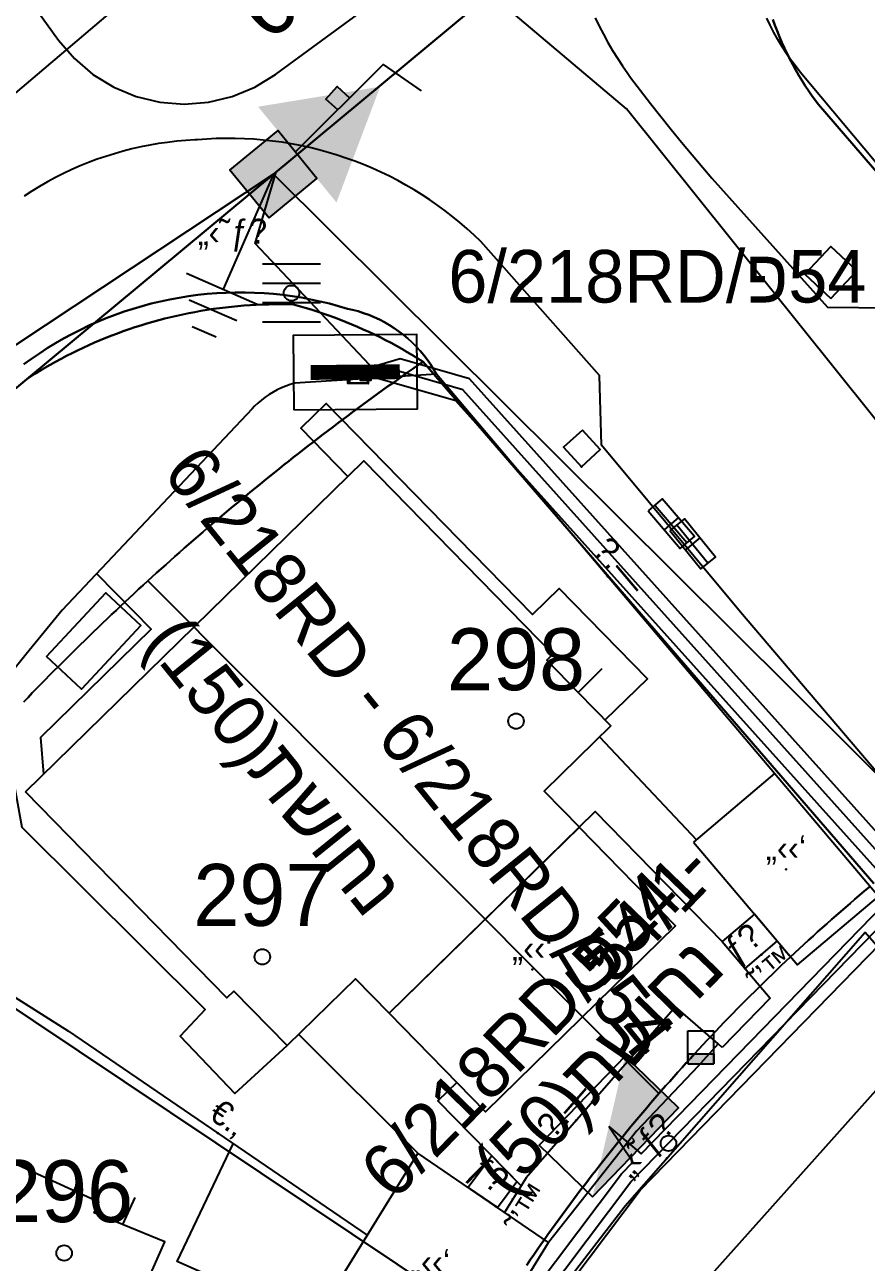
# Model space of a CAD drawing. Header units: metres. Extents: x 218299 to 220222, y 572714 to 574340.
# Drawn here: x 218805.75 to 218832.95, y 573225.23 to 573265.22 of the extents above; entities that cross this region are included whole.
import ezdxf
from ezdxf.enums import TextEntityAlignment as Align

# ---------------------------------------------------------------- set-up
doc = ezdxf.new("R2010")
doc.units = ezdxf.units.M
doc.header["$MEASUREMENT"] = 0
for name, color, linetype in [('1601', 44, 'LANDBORDER'), ('1602', 44, 'Continuous'), ('1603', 44, 'Continuous'), ('6011', 10, 'Continuous'), ('6091', 102, 'CABLEUNDEXIST03'), ('6151', 102, 'CABLEUNDEXIST03'), ('6201', 7, 'Continuous'), ('6241', 7, 'Continuous'), ('6261', 7, 'Continuous'), ('6370', 7, 'Continuous'), ('6522', 1, 'Continuous'), ('6561', 7, 'Continuous'), ('68154', 7, 'Continuous'), ('6910', 102, 'Continuous'), ('6911', 3, 'Continuous'), ('A_POINTS', 2, 'Continuous'), ('M2200', 253, 'Continuous'), ('M2207', 253, 'Continuous'), ('M2401', 7, 'Continuous'), ('M2404', 7, 'Continuous'), ('M2407', 253, 'Continuous'), ('M2408', 253, 'Continuous'), ('M2412', 253, 'Continuous'), ('M2420', 253, 'Continuous'), ('M2602', 253, 'Continuous'), ('M2605', 253, 'Continuous'), ('M2612', 253, 'Continuous'), ('M2802', 253, 'Continuous'), ('M4903', 253, 'Continuous'), ('M5235', 253, 'Continuous'), ('M5250', 253, 'Continuous')]:
    doc.layers.add(name, color=color, linetype=linetype)
doc.styles.add('HEBTXT', font='HEBTXT')
doc.styles.add('MAVAT_HEBTXT', font='HEBTXT')
doc.linetypes.add('CABLEUNDEXIST03', pattern='A,3.5,[222,elecad.shx,S=0.01,R=0,X=0,Y=0],1.5', length=5)
doc.linetypes.add('LANDBORDER', pattern='A,6.25,[208,elecad.shx,S=0.02,R=0,X=-0.6,Y=0],12.5,[208,elecad.shx,S=0.02,R=180,X=0.6,Y=0],6.25', length=25)

# ---------------------------------------------------------------- blocks, each defined once
blk = doc.blocks.new('6261')
blk.add_lwpolyline([(-2, -1.2), (2, -1.2), (2, 1.2), (-2, 1.2)], close=True)
at = {"color": 0}
blk.add_solid([(2, 1.2), (-2, -1.2), (2, -1.2)], dxfattribs=at)
at = {"color": 0, "style": 'HEBTXT'}
blk.add_attdef('PIL_NAME', (2.689, 2.418), '', height=1.7, dxfattribs=at)
at = {"style": 'HEBTXT'}
blk.add_attdef('CAMUT_MONIM', (2.489, 0.218), '', height=1.7, dxfattribs=at)
at = {"color": 0, "style": 'HEBTXT', "flags": 1}
for tag, p in [('TYPE', (2.585, -1.773)), ('MAP_TYPE', (2.689, -3.782))]:
    blk.add_attdef(tag, p, '', height=1.7, dxfattribs=at)
blk = doc.blocks.new('6910')
at = {"layer": 'A_POINTS'}
blk.add_circle((0, 0), 0.25, dxfattribs=at)
at = {"color": 0, "style": 'HEBTXT', "flags": 1}
blk.add_attdef('CODE', (-2.918, 6.399), '', height=1.7, dxfattribs=at)
at = {"color": 0, "style": 'HEBTXT'}
for tag, p in [('PATH', (0.169, 4.708)), ('HTCH', (0.169, 2.708))]:
    blk.add_attdef(tag, text='', height=1.7, dxfattribs=at).set_placement(p, align=Align.MIDDLE_CENTER)
blk = doc.blocks.new('6911')
at = {"layer": 'A_POINTS'}
blk.add_circle((0, 0), 0.25, dxfattribs=at)
at = {"color": 0, "style": 'HEBTXT', "flags": 1}
blk.add_attdef('CODE', (-2.918, 6.399), '', height=1.7, dxfattribs=at)
at = {"color": 0, "style": 'HEBTXT'}
for tag, p in [('PATH', (0.169, 4.708)), ('HTCH', (0.169, 2.708))]:
    blk.add_attdef(tag, text='', height=1.7, dxfattribs=at).set_placement(p, align=Align.MIDDLE_CENTER)
blk = doc.blocks.new('68154')
at = {"color": 0}
for p, q in [((0.9375, 0.9375), (-0.9375, 0.9375)), ((0.9375, 0.3125), (-0.9375, 0.3125)), ((0.9375, -0.3125), (-0.9375, -0.3125)), ((0.9375, -0.9375), (-0.9375, -0.9375))]:
    blk.add_line(p, q, dxfattribs=at)
at = {"layer": 'A_POINTS'}
blk.add_circle((0, 0), 0.25, dxfattribs=at)
blk = doc.blocks.new('6522')
at = {"color": 0}
for points in [[(0.707, 0.707), (3.55, 3.55), (4.778, 2.689)], [(2.084, 2.082), (1.693, 2.422), (2.067, 2.83), (2.465, 2.465)]]:
    blk.add_lwpolyline(points, dxfattribs=at)
blk.add_solid([(2.083, 2.083), (1.693, 2.422), (2.465, 2.465), (2.067, 2.83)], dxfattribs=at)
at = {"color": 0, "style": 'HEBTXT'}
blk.add_attdef('PLACE', (4.757, 3.899), '', height=1.7, dxfattribs=at)
blk = doc.blocks.new('6201')
at = {"color": 0}
blk.add_solid([(-2, 1), (2, 1), (0, 4.464)], dxfattribs=at)
at = {"color": 0, "style": 'HEBTXT'}
for tag, p, height in [('TRN_NAME', (2.777, 4.893), 3), ('POWER', (2.777, 1.493), 2)]:
    blk.add_attdef(tag, p, '', height=height, dxfattribs=at)
blk = doc.blocks.new('6370')
at = {"color": 0}
blk.add_lwpolyline([(-1, -1), (1, -1), (1, 1), (-1, 1)], close=True, dxfattribs=at)
for points in [[(-0.991, 1.013), (1.003, 1.013), (-0.991, -1.013)], [(-0.991, -1.013), (1.003, -1.013), (1.003, 1.013)]]:
    blk.add_solid(points, dxfattribs=at)
at = {"color": 0, "style": 'HEBTXT'}
blk.add_attdef('POLE_NUM', (2.033, 2.706), '', height=2, dxfattribs=at)
at = {"color": 0, "style": 'HEBTXT', "flags": 1}
blk.add_attdef('MAP_TYPE', (2.063, -0.224), '', height=2, dxfattribs=at)
blk = doc.blocks.new('6561')
at = {"color": 0}
blk.add_line((0, 0), (-1.62, -3.72), dxfattribs=at)
at = {"color": 0, "flags": 128}
for points in [[(-2.812, -3.202), (-0.519, -4.199)], [(-2.718, -4.061), (-1.185, -4.727)], [(-2.624, -4.919), (-1.851, -5.255)]]:
    blk.add_lwpolyline(points, dxfattribs=at)
at = {"color": 0, "style": 'HEBTXT'}
for tag, p in [('TYPE', (1.691, -1.644)), ('DESC', (1.691, -4.209))]:
    blk.add_attdef(tag, p, '', height=1.5, dxfattribs=at)
blk = doc.blocks.new('6241')
at = {"color": 0}
blk.add_lwpolyline([(-2, -1.2), (2, -1.2), (2, 1.2), (-2, 1.2)], close=True, dxfattribs=at)
blk.add_lwpolyline([(-2, -1.2), (2, -1.2), (2, 1.2), (-2, 1.2)], close=True, dxfattribs=at)
at = {"color": 0, "const_width": 0.48}
blk.add_lwpolyline([(-1.44, 0), (1.44, 0)], dxfattribs=at)
blk.add_lwpolyline([(-1.44, 0), (1.44, 0)], dxfattribs=at)
at = {"color": 0, "style": 'HEBTXT'}
blk.add_attdef('PIL_NAME', (2.42, 1.776), '', height=1.7, dxfattribs=at)
at = {"color": 0, "style": 'HEBTXT', "flags": 1}
for tag, p in [('TYPE', (2.43, -0.61)), ('MAP_TYPE', (2.423, -2.677))]:
    blk.add_attdef(tag, p, '', height=1.7, dxfattribs=at)
blk = doc.blocks.new('1603')
at = {"layer": 'A_POINTS'}
blk.add_circle((0, 0), 0.25, dxfattribs=at)
at = {"color": 0, "style": 'HEBTXT'}
blk.add_attdef('PARCEL_NUM', text='', height=2, dxfattribs=at).set_placement((0, 1), align=Align.CENTER)
at = {"color": 0, "style": 'HEBTXT', "flags": 1}
blk.add_attdef('LOT_NUM', text='', height=2, dxfattribs=at).set_placement((0, -2.5), align=Align.CENTER)
blk = doc.blocks.new('M2408')
blk.add_circle((0, 0), 0.025)
at = {"style": 'MAVAT_HEBTXT'}
blk.add_attdef('NAME', text='', height=0.8, dxfattribs=at).set_placement((0, 1.592), align=Align.MIDDLE)
blk = doc.blocks.new('M2602')
blk.add_circle((0, 0), 0.025)
at = {"style": 'MAVAT_HEBTXT'}
blk.add_attdef('NAME', text='', height=0.8, dxfattribs=at).set_placement((0, 1.592), align=Align.MIDDLE)
blk = doc.blocks.new('M2605')
blk.add_circle((0, 0), 0.025)
at = {"style": 'MAVAT_HEBTXT'}
blk.add_attdef('NAME', text='', height=0.8, dxfattribs=at).set_placement((0, 1.592), align=Align.MIDDLE)
blk = doc.blocks.new('M2612')
blk.add_circle((0, 0), 0.025)
at = {"style": 'MAVAT_HEBTXT'}
blk.add_attdef('NAME', text='', height=0.8, dxfattribs=at).set_placement((0, 1.592), align=Align.MIDDLE)
blk = doc.blocks.new('M2207')
blk.add_circle((0, 0), 0.025)
at = {"style": 'MAVAT_HEBTXT'}
blk.add_attdef('NAME', text='', height=0.8, dxfattribs=at).set_placement((0, 1.592), align=Align.MIDDLE)
blk = doc.blocks.new('M2412')
blk.add_circle((0, 0), 0.025)
at = {"style": 'MAVAT_HEBTXT'}
blk.add_attdef('NAME', text='', height=0.8, dxfattribs=at).set_placement((0, 1.592), align=Align.MIDDLE)
blk = doc.blocks.new('M5250')
blk.add_circle((0, 0), 0.025)
at = {"style": 'MAVAT_HEBTXT'}
blk.add_attdef('NAME', text='', height=0.8, dxfattribs=at).set_placement((0, 1.25), align=Align.MIDDLE)
blk = doc.blocks.new('M4903')
blk.add_lwpolyline([(-1.602, -0.586), (1.602, -0.586), (1.602, 0.625), (-1.602, 0.625)], close=True)
for points in [[(-1.57, 0), (1.57, 0)], [(0, 0.625), (0, -0.586)]]:
    blk.add_lwpolyline(points)
at = {"style": 'MAVAT_HEBTXT', "flags": 1}
for tag, p in [('MARK', (0, 1.875)), ('IL', (0, -6.973))]:
    blk.add_attdef(tag, text='', height=0.8, dxfattribs=at).set_placement(p, align=Align.MIDDLE)
at = {"style": 'MAVAT_HEBTXT'}
for tag, p in [('HEIGHT', (0, -1.837)), ('NAME', (0, -4.405))]:
    blk.add_attdef(tag, text='', height=0.8, dxfattribs=at).set_placement(p, align=Align.MIDDLE)
blk = doc.blocks.new('*U89')
at = {"linetype": 'Continuous'}
for p, q in [((-0.845, 0), (-0.845, -0.663)), ((0.845, 0), (0.845, -0.663))]:
    blk.add_line(p, q, dxfattribs=at)
blk.add_solid([(-0.845, 0), (-0.845, -0.663), (0.845, -0.663)], dxfattribs=at)
at = {"linetype": 'Continuous', "extrusion": (0, 0, -1)}
blk.add_solid([(0.845, 0), (-0.845, 0), (-0.845, -0.663)], dxfattribs=at)
blk = doc.blocks.new('M5235')
for points in [[(-0.845, 1.471), (0.845, 1.471)], [(-0.845, -0.663), (-0.845, 1.471)], [(0.845, -0.663), (0.845, 1.471)], [(-0.845, 0), (0.845, 0)], [(-0.845, -0.663), (0.845, -0.663)]]:
    blk.add_lwpolyline(points)
at = {"linetype": 'Continuous'}
blk.add_blockref('*U89', (0, 0), dxfattribs=at)
at = {"style": 'MAVAT_HEBTXT', "flags": 1}
for tag, p in [('MARK', (0, 2.721)), ('HEIGHT', (0, -1.915)), ('NAME', (0, -4.483))]:
    blk.add_attdef(tag, text='', height=0.8, dxfattribs=at).set_placement(p, align=Align.MIDDLE)
blk = doc.blocks.new('111')
at = {"layer": 'M2200'}
for points in [[(218805.777, 573240.427, 568.483), (218816.708, 573251.124, 568.633), (218822.822, 573244.877, 568.633), (218822.625, 573244.684, 565.108), (218823.644, 573243.643, 565.108), (218824.697, 573242.567, 565.108), (218822.539, 573240.455, 567.208), (218823.679, 573239.291, 567.058), (218817.527, 573233.271, 566.983), (218817.527, 573233.271, 566.983), (218816.44, 573234.382, 566.908), (218814.236, 573232.226, 565.183), (218812.51, 573233.99, 568.483), (218812.288, 573233.773, 568.483)], [(218799.668, 573231.032, 568.183), (218795.815, 573222.475, 568.183), (218793.374, 573217.053, 568.183), (218801.851, 573213.237, 568.108), (218801.923, 573213.399, 568.108), (218804.331, 573212.315, 564.808), (218805.574, 573215.075, 566.608), (218809.992, 573213.086, 564.958), (218811.781, 573217.058, 564.958), (218808.679, 573218.455, 566.758), (218810.482, 573222.46, 566.833), (218809.055, 573223.102, 566.833), (218810.276, 573225.889, 565.033), (218808.91, 573226.446, 566.919), (218807.994, 573226.819, 568.183), (218808.141, 573227.166, 568.183)]]:
    blk.add_polyline3d(points, close=True, dxfattribs=at)
at = {"layer": 'M2207'}
for points in [[(218806.454, 573244.8, 564.506), (218808.377, 573246.861, 564.506), (218809.505, 573245.81, 564.506), (218807.581, 573243.748, 564.506), (218806.454, 573244.8, 564.506)], [(218827.373, 573238.803, 564.883), (218830.731, 573234.833, 564.808), (218833.348, 573237.047, 564.358), (218829.989, 573241.017, 564.358)], [(218817.527, 573233.271, 565.933), (218823.671, 573239.284, 565.858), (218826.788, 573236.099, 565.108), (218820.645, 573230.086, 565.108)], [(218818.459, 573228.755, 564.808), (218814.987, 573223.126, 564.508), (218819.339, 573220.441, 564.358), (218822.684, 573225.862, 564.358), (218822.684, 573225.862, 564.358)]]:
    blk.add_polyline3d(points, close=True, dxfattribs=at)
at = {"layer": 'M2401'}
for points in [[(218833.572, 573240.736, 561.844), (218828.884, 573246.233, 561.619), (218824.394, 573251.634, 561.544), (218824.335, 573253.886, 561.544), (218820.494, 573258.211, 561.394), (218820.275, 573258.422, 561.376), (218820.05, 573258.627, 561.359), (218819.82, 573258.826, 561.343), (218819.585, 573259.018, 561.326), (218819.345, 573259.205, 561.311), (218819.099, 573259.385, 561.296), (218818.85, 573259.559, 561.281), (218818.595, 573259.726, 561.267), (218818.337, 573259.886, 561.253), (218818.074, 573260.04, 561.24), (218817.807, 573260.186, 561.227), (218817.537, 573260.326, 561.215), (218817.263, 573260.458, 561.203), (218816.985, 573260.584, 561.192), (218816.705, 573260.701, 561.182), (218816.421, 573260.812, 561.172), (218816.134, 573260.915, 561.162), (218815.845, 573261.01, 561.153), (218815.554, 573261.098, 561.145), (218815.26, 573261.179, 561.138), (218814.964, 573261.251, 561.13), (218814.667, 573261.316, 561.124), (218814.368, 573261.373, 561.118), (218814.067, 573261.422, 561.113), (218813.765, 573261.463, 561.108), (218813.463, 573261.496, 561.104), (218813.159, 573261.522, 561.101), (218812.855, 573261.539, 561.098), (218812.551, 573261.548, 561.096), (218812.246, 573261.55, 561.094), (218811.941, 573261.543, 561.093), (218811.637, 573261.529, 561.093), (218811.333, 573261.506, 561.094), (218811.247, 573261.499, 561.094), (218810.954, 573261.481, 561.075), (218810.662, 573261.455, 561.057), (218810.37, 573261.421, 561.041), (218810.08, 573261.38, 561.025), (218809.79, 573261.33, 561.01), (218809.502, 573261.273, 560.996), (218809.216, 573261.208, 560.984), (218808.931, 573261.135, 560.972), (218808.648, 573261.055, 560.962), (218808.368, 573260.967, 560.953), (218808.09, 573260.872, 560.944), (218807.815, 573260.769, 560.937), (218807.542, 573260.658, 560.931), (218807.273, 573260.541, 560.926), (218807.007, 573260.416, 560.922), (218806.744, 573260.284, 560.919), (218806.485, 573260.145, 560.918), (218806.23, 573259.999, 560.917), (218805.979, 573259.846, 560.917), (218805.732, 573259.686, 560.919)], [(218824.193, 573265.446, 561.432), (218824.322, 573265.177, 561.439), (218824.458, 573264.912, 561.447), (218824.601, 573264.65, 561.454), (218824.751, 573264.392, 561.461), (218824.907, 573264.138, 561.468), (218825.071, 573263.889, 561.474), (218825.241, 573263.644, 561.481), (218825.329, 573263.522, 561.484), (218825.654, 573263.097, 561.47), (218825.981, 573262.675, 561.463), (218826.312, 573262.256, 561.463), (218826.646, 573261.839, 561.47), (218826.984, 573261.425, 561.483), (218827.324, 573261.014, 561.503), (218827.667, 573260.606, 561.53), (218827.961, 573260.262, 561.559), (218831.703, 573256.098, 561.709), (218833.718, 573256.073, 561.709), (218839.167, 573249.719, 562.009), (218843.238, 573244.942, 562.084), (218846.664, 573240.966, 562.309), (218850.06, 573236.859, 562.309)]]:
    blk.add_polyline3d(points, dxfattribs=at)
at = {"layer": 'M2404'}
for points in [[(218833.572, 573240.736, 561.844), (218828.884, 573246.233, 561.619), (218824.394, 573251.634, 561.544), (218824.335, 573253.886, 561.544), (218820.494, 573258.211, 561.394), (218820.275, 573258.422, 561.376), (218820.05, 573258.627, 561.359), (218819.82, 573258.826, 561.343), (218819.585, 573259.018, 561.326), (218819.345, 573259.205, 561.311), (218819.099, 573259.385, 561.296), (218818.85, 573259.559, 561.281), (218818.595, 573259.726, 561.267), (218818.337, 573259.886, 561.253), (218818.074, 573260.04, 561.24), (218817.807, 573260.186, 561.227), (218817.537, 573260.326, 561.215), (218817.263, 573260.458, 561.203), (218816.985, 573260.584, 561.192), (218816.705, 573260.701, 561.182), (218816.421, 573260.812, 561.172), (218816.134, 573260.915, 561.162), (218815.845, 573261.01, 561.153), (218815.554, 573261.098, 561.145), (218815.26, 573261.179, 561.138), (218814.964, 573261.251, 561.13), (218814.667, 573261.316, 561.124), (218814.368, 573261.373, 561.118), (218814.067, 573261.422, 561.113), (218813.765, 573261.463, 561.108), (218813.463, 573261.496, 561.104), (218813.159, 573261.522, 561.101), (218812.855, 573261.539, 561.098), (218812.551, 573261.548, 561.096), (218812.246, 573261.55, 561.094), (218811.941, 573261.543, 561.093), (218811.637, 573261.529, 561.093), (218811.333, 573261.506, 561.094), (218811.247, 573261.499, 561.094), (218810.954, 573261.481, 561.075), (218810.662, 573261.455, 561.057), (218810.37, 573261.421, 561.041), (218810.08, 573261.38, 561.025), (218809.79, 573261.33, 561.01), (218809.502, 573261.273, 560.996), (218809.216, 573261.208, 560.984), (218808.931, 573261.135, 560.972), (218808.648, 573261.055, 560.962), (218808.368, 573260.967, 560.953), (218808.09, 573260.872, 560.944), (218807.815, 573260.769, 560.937), (218807.542, 573260.658, 560.931), (218807.273, 573260.541, 560.926), (218807.007, 573260.416, 560.922), (218806.744, 573260.284, 560.919), (218806.485, 573260.145, 560.918), (218806.23, 573259.999, 560.917), (218805.979, 573259.846, 560.917), (218805.732, 573259.686, 560.919)], [(218824.193, 573265.446, 561.432), (218824.322, 573265.177, 561.439), (218824.458, 573264.912, 561.447), (218824.601, 573264.65, 561.454), (218824.751, 573264.392, 561.461), (218824.907, 573264.138, 561.468), (218825.071, 573263.889, 561.474), (218825.241, 573263.644, 561.481), (218825.329, 573263.522, 561.484), (218825.654, 573263.097, 561.47), (218825.981, 573262.675, 561.463), (218826.312, 573262.256, 561.463), (218826.646, 573261.839, 561.47), (218826.984, 573261.425, 561.483), (218827.324, 573261.014, 561.503), (218827.667, 573260.606, 561.53), (218827.961, 573260.262, 561.559), (218831.703, 573256.098, 561.709), (218833.718, 573256.073, 561.709), (218839.167, 573249.719, 562.009), (218843.238, 573244.942, 562.084), (218846.664, 573240.966, 562.309), (218850.06, 573236.859, 562.309)]]:
    blk.add_polyline3d(points, dxfattribs=at)
at = {"layer": 'M2407'}
for points in [[(218824.516, 573242.752, 562.721), (218825.878, 573244.085, 562.721), (218823.024, 573247.001, 562.721), (218822.169, 573246.163, 562.721), (218815.492, 573252.985, 562.421), (218814.671, 573252.181, 562.421), (218816.195, 573250.623, 562.421)], [(218808.078, 573247.479, 562.665), (218809.835, 573245.684, 562.665), (218806.256, 573242.182, 562.665), (218806.36, 573240.998, 562.665)], [(218804.846, 573243.695, 562.665), (218805.657, 573239.287, 562.665), (218811.584, 573233.389, 562.815), (218810.77, 573232.537, 562.965), (218812.546, 573230.674, 562.965), (218814.236, 573232.226, 562.965)], [(218823.671, 573239.284, 562.796), (218824.19, 573239.791, 562.796), (218828.295, 573235.597, 562.74)], [(218814.608, 573232.589, 562.965), (218818.459, 573228.755, 562.665)], [(218819.715, 573231.035, 562.815), (218819.109, 573230.441, 562.815), (218821.795, 573227.697, 562.735)], [(218815.085, 573223.285, 562.665), (218810.681, 573225.248, 562.665), (218812.492, 573229.057, 562.665)]]:
    blk.add_polyline3d(points, dxfattribs=at)
at = {"layer": 'M2408'}
for points in [[(218819.063, 573253.933, 561.33), (218818.969, 573254.093, 561.33), (218818.869, 573254.248, 561.33), (218818.762, 573254.4, 561.33), (218818.649, 573254.546, 561.33), (218818.529, 573254.687, 561.33), (218818.404, 573254.823, 561.33), (218818.272, 573254.954, 561.33), (218818.136, 573255.078, 561.33), (218817.993, 573255.197, 561.33), (218817.846, 573255.309, 561.33), (218817.695, 573255.415, 561.33), (218817.538, 573255.514, 561.33), (218817.378, 573255.607, 561.33), (218817.214, 573255.692, 561.33), (218817.046, 573255.77, 561.33), (218816.875, 573255.841, 561.33), (218816.701, 573255.905, 561.33), (218816.525, 573255.961, 561.33), (218816.346, 573256.009, 561.33), (218816.188, 573256.045, 561.33), (218815.894, 573256.131, 561.319), (218815.598, 573256.21, 561.308), (218815.301, 573256.282, 561.296), (218815.002, 573256.345, 561.286), (218814.701, 573256.401, 561.275), (218814.398, 573256.448, 561.264), (218814.095, 573256.488, 561.254), (218813.791, 573256.52, 561.243), (218813.485, 573256.544, 561.233), (218813.18, 573256.56, 561.223), (218812.874, 573256.568, 561.213), (218812.568, 573256.568, 561.203), (218812.262, 573256.56, 561.194), (218811.956, 573256.544, 561.185), (218811.651, 573256.52, 561.176), (218811.347, 573256.488, 561.167), (218811.043, 573256.448, 561.158), (218810.741, 573256.4, 561.15), (218810.44, 573256.344, 561.141), (218810.141, 573256.281, 561.133), (218809.843, 573256.209, 561.126), (218809.547, 573256.13, 561.118), (218809.254, 573256.043, 561.111), (218808.962, 573255.949, 561.104), (218808.674, 573255.847, 561.097), (218808.388, 573255.737, 561.091), (218808.105, 573255.62, 561.084), (218807.825, 573255.496, 561.078), (218807.549, 573255.364, 561.073), (218807.276, 573255.226, 561.067), (218807.007, 573255.08, 561.062), (218806.742, 573254.927, 561.057), (218806.48, 573254.767, 561.053), (218806.223, 573254.601, 561.048), (218805.971, 573254.428, 561.044), (218805.723, 573254.248, 561.041)], [(218837.469, 573230.664, 562.152), (218832.915, 573235.878, 562.152), (218825.155, 573227.042, 562.002), (218822.662, 573223.8, 561.852), (218820.932, 573221.045, 561.852), (218817.367, 573214.751, 561.702)], [(218827.516, 573231.568, 562.106), (218828.161, 573232.283, 562.218)], [(218825.523, 573229.464, 561.881), (218822.684, 573225.862, 561.731)]]:
    blk.add_polyline3d(points, dxfattribs=at)
at = {"layer": 'M2412'}
for points in [[(218829.338, 573236.48, 562.74), (218828.295, 573235.597, 562.74), (218829.035, 573234.722, 562.215), (218830.078, 573235.605, 562.215), (218829.338, 573236.48, 562.74)], [(218820.848, 573228.664, 562.763), (218820.086, 573227.641, 562.689), (218821.033, 573226.992, 561.639), (218821.661, 573227.834, 561.639)]]:
    blk.add_polyline3d(points, close=True, dxfattribs=at)
at = {"layer": 'M2420', "linetype": 'Continuous', "lineweight": -3}
for points in [[(218679.274, 573214.735), (218689.213, 573213.503), (218692.3, 573213.12), (218704.41, 573211.88), (218719.8, 573213.69), (218732.91, 573217.81), (218756.8, 573227), (218788.2, 573248.38), (218815, 573271.12)], [(218842.218, 573241.285), (218825.2, 573262.5), (218815, 573271.12)], [(218912.09, 573155.38), (218895.8, 573144), (218875.8, 573139.62), (218856.59, 573138.38), (218842.41, 573143.88), (218833, 573150.19), (218822.59, 573162.88), (218819.5, 573169.38), (218815, 573178.81), (218814.5, 573193.81), (218817.8, 573205.38), (218819.5, 573209.81), (218823.8, 573220.19), (218836.7, 573234.62), (218842.218, 573241.285)]]:
    blk.add_lwpolyline(points, dxfattribs=at)
at = {"layer": 'M2602'}
for points in [[(218824.404, 573244.4, 565.106), (218823.644, 573243.643, 565.106)], [(218824.332, 573242.21, 563.34), (218827.463, 573238.88, 563.34)], [(218807.161, 573232.694, 564.165), (218816.823, 573226.103, 564.165)], [(218827.516, 573231.568, 562.931), (218827.516, 573231.568, 562.931), (218825.523, 573229.464, 562.931), (218825.523, 573229.464, 562.931)], [(218809.308, 573227.322, 564.731), (218808.91, 573226.446, 564.806)]]:
    blk.add_polyline3d(points, dxfattribs=at)
at = {"layer": 'M2605'}
for points in [[(218835.991, 573257.512, 562.652), (218830.819, 573263.688, 562.502), (218830.661, 573263.891, 562.499), (218830.509, 573264.099, 562.496), (218830.363, 573264.312, 562.493), (218830.225, 573264.529, 562.49), (218830.093, 573264.75, 562.488), (218829.968, 573264.975, 562.487), (218829.85, 573265.204, 562.485), (218829.739, 573265.437, 562.484)], [(218829.989, 573241.017, 562.665), (218819.063, 573253.933, 562.665), (218814.482, 573253.638, 562.665), (218814.336, 573253.595, 562.665), (218814.193, 573253.545, 562.665), (218814.052, 573253.487, 562.665), (218813.915, 573253.422, 562.665), (218813.782, 573253.35, 562.665), (218813.652, 573253.271, 562.665), (218813.527, 573253.185, 562.665), (218813.407, 573253.093, 562.665), (218813.291, 573252.994, 562.665), (218813.181, 573252.89, 562.665), (218813.103, 573252.809, 562.665), (218806.962, 573246.296, 562.665), (218806.376, 573245.592, 562.665), (218805.795, 573244.883, 562.665), (218805.221, 573244.169, 562.665)], [(218800.095, 573237.164, 562.665), (218807.161, 573232.694, 562.965)], [(218829.338, 573236.48, 562.74), (218828.295, 573235.597, 562.74), (218829.846, 573233.763, 562.74), (218828.297, 573232.165, 562.74)], [(218828.297, 573232.165, 562.74), (218828.161, 573232.283, 562.74), (218826.787, 573233.484, 562.74), (218821.959, 573227.959, 562.74), (218821.795, 573227.697, 562.735)]]:
    blk.add_polyline3d(points, dxfattribs=at)
at = {"layer": 'M2612'}
for points in [[(218829.035, 573234.722, 563.49), (218830.078, 573235.605, 563.49)], [(218821.795, 573227.697, 562.735), (218821.258, 573226.838, 562.719)]]:
    blk.add_polyline3d(points, dxfattribs=at)
at = {"layer": 'M2802'}
blk.add_polyline3d([(218805.723, 573254.248, 561.041), (218805.971, 573254.428, 561.044), (218806.223, 573254.601, 561.048), (218806.48, 573254.767, 561.053), (218806.742, 573254.927, 561.057), (218807.007, 573255.08, 561.062), (218807.276, 573255.226, 561.067), (218807.549, 573255.364, 561.073), (218807.825, 573255.496, 561.078), (218808.105, 573255.62, 561.084), (218808.388, 573255.737, 561.091), (218808.674, 573255.847, 561.097), (218808.962, 573255.949, 561.104), (218809.254, 573256.043, 561.111), (218809.547, 573256.13, 561.118), (218809.843, 573256.209, 561.126), (218810.141, 573256.281, 561.133), (218810.44, 573256.344, 561.141), (218810.741, 573256.4, 561.15), (218811.043, 573256.448, 561.158), (218811.347, 573256.488, 561.167), (218811.651, 573256.52, 561.176), (218811.956, 573256.544, 561.185), (218812.262, 573256.56, 561.194), (218812.568, 573256.568, 561.203), (218812.874, 573256.568, 561.213), (218813.18, 573256.56, 561.223), (218813.485, 573256.544, 561.233), (218813.791, 573256.52, 561.243), (218814.095, 573256.488, 561.254), (218814.398, 573256.448, 561.264), (218814.701, 573256.401, 561.275), (218815.002, 573256.345, 561.286), (218815.301, 573256.282, 561.296), (218815.598, 573256.21, 561.308), (218815.894, 573256.131, 561.319), (218816.188, 573256.045, 561.33), (218816.346, 573256.009, 561.33), (218816.525, 573255.961, 561.33), (218816.701, 573255.905, 561.33), (218816.875, 573255.841, 561.33), (218817.046, 573255.77, 561.33), (218817.214, 573255.692, 561.33), (218817.378, 573255.607, 561.33), (218817.538, 573255.514, 561.33), (218817.695, 573255.415, 561.33), (218817.846, 573255.309, 561.33), (218817.993, 573255.197, 561.33), (218818.136, 573255.078, 561.33), (218818.272, 573254.954, 561.33), (218818.404, 573254.823, 561.33), (218818.529, 573254.687, 561.33), (218818.649, 573254.546, 561.33), (218818.762, 573254.4, 561.33), (218818.869, 573254.248, 561.33), (218818.969, 573254.093, 561.33), (218819.063, 573253.933, 561.33), (218814.482, 573253.638, 561.255), (218814.336, 573253.595, 561.255), (218814.193, 573253.545, 561.255), (218814.052, 573253.487, 561.255), (218813.915, 573253.422, 561.255), (218813.782, 573253.35, 561.255), (218813.652, 573253.271, 561.255), (218813.527, 573253.185, 561.255), (218813.407, 573253.093, 561.255), (218813.291, 573252.994, 561.255), (218813.181, 573252.89, 561.255), (218813.103, 573252.809, 561.255), (218806.962, 573246.296, 561.255), (218806.376, 573245.592, 561.255), (218805.795, 573244.883, 561.255), (218805.221, 573244.169, 561.105)], dxfattribs=at)
at = {"layer": 'M5250'}
for points in [[(218831.812, 573256.372, 561.752), (218832.648, 573257.27, 561.752), (218831.804, 573258.056, 561.752), (218830.968, 573257.158, 561.752), (218831.812, 573256.372, 561.752)], [(218823.78, 573252.122, 561.581), (218823.171, 573251.566, 561.581), (218823.745, 573250.938, 561.581), (218824.354, 573251.494, 561.581), (218823.78, 573252.122, 561.581)]]:
    blk.add_polyline3d(points, dxfattribs=at)
at = {"layer": 'M2207'}
ref = blk.add_blockref('M2207', (218830.36, 573237.925), dxfattribs=dict(at, xscale=0.5, yscale=0.5, zscale=0.5))
ref.add_attrib('NAME', '„‹‹‘', dxfattribs={"layer": '0', "height": 0.8, "style": 'MAVAT_HEBTXT'}).set_placement((218830.36, 573238.55), align=Align.MIDDLE)
ref = blk.add_blockref('M2207', (218822.158, 573234.685), dxfattribs=dict(at, xscale=0.5, yscale=0.5, zscale=0.5))
ref.add_attrib('NAME', '„‹‹‘', dxfattribs={"layer": '0', "height": 0.8, "style": 'MAVAT_HEBTXT'}).set_placement((218822.158, 573235.31), align=Align.MIDDLE)
ref = blk.add_blockref('M2207', (218818.854, 573224.554), dxfattribs=dict(at, xscale=0.5, yscale=0.5, zscale=0.5))
ref.add_attrib('NAME', '„‹‹‘', dxfattribs={"layer": '0', "height": 0.8, "style": 'MAVAT_HEBTXT'}).set_placement((218818.854, 573225.179), align=Align.MIDDLE)
at = {"layer": 'M2408'}
ref = blk.add_blockref('M2408', (218812.568, 573256.568), dxfattribs=dict(at, xscale=0.5, yscale=0.5, zscale=0.5))
ref.add_attrib('NAME', '„‹˜ƒ\x8e', dxfattribs={"layer": '0', "height": 0.8, "rotation": 1.5082, "style": 'MAVAT_HEBTXT'}).set_placement((218812.466, 573258.422), align=Align.MIDDLE)
ref = blk.add_blockref('M2408', (218826.508, 573228.584), dxfattribs=dict(at, xscale=0.5, yscale=0.5, zscale=0.5))
ref.add_attrib('NAME', '„‹˜ƒ\x8e', dxfattribs={"layer": '0', "height": 0.8, "rotation": 48.7087, "style": 'MAVAT_HEBTXT'}).set_placement((218825.849, 573228.941), align=Align.MIDDLE)
at = {"layer": 'M2412'}
ref = blk.add_blockref('M2412', (218829.035, 573234.722), dxfattribs=dict(at, xscale=0.5, yscale=0.5, zscale=0.5))
ref.add_attrib('NAME', 'ƒ\x8e', dxfattribs={"layer": '0', "height": 0.8, "rotation": 40.2298, "style": 'MAVAT_HEBTXT'}).set_placement((218829.017, 573235.471), align=Align.MIDDLE)
ref = blk.add_blockref('M2412', (218820.982, 573227.027), dxfattribs=dict(at, xscale=0.5, yscale=0.5, zscale=0.5))
ref.add_attrib('NAME', 'ƒ\x8e', dxfattribs={"layer": '0', "height": 0.8, "rotation": 325.6038, "style": 'MAVAT_HEBTXT'}).set_placement((218820.7, 573227.976), align=Align.MIDDLE)
at = {"layer": 'M2602'}
ref = blk.add_blockref('M2602', (218811.992, 573229.398), dxfattribs=dict(at, xscale=0.5, yscale=0.5, zscale=0.5))
ref.add_attrib('NAME', '€.‚', dxfattribs={"layer": '0', "height": 0.8, "rotation": 325.6974, "style": 'MAVAT_HEBTXT'}).set_placement((218812.302, 573229.853), align=Align.MIDDLE)
at = {"layer": 'M2605'}
ref = blk.add_blockref('M2605', (218824.597, 573247.392), dxfattribs=dict(at, xscale=0.5, yscale=0.5, zscale=0.5))
ref.add_attrib('NAME', '\x9a.—', dxfattribs={"layer": '0', "height": 0.8, "rotation": 310.2298, "style": 'MAVAT_HEBTXT'}).set_placement((218825.017, 573247.747), align=Align.MIDDLE)
ref = blk.add_blockref('M2605', (218823.579, 573229.813), dxfattribs=dict(at, xscale=0.5, yscale=0.5, zscale=0.5))
ref.add_attrib('NAME', '\x9a.—', dxfattribs={"layer": '0', "height": 0.8, "rotation": 48.8582, "style": 'MAVAT_HEBTXT'}).set_placement((218823.165, 573230.175), align=Align.MIDDLE)
at = {"layer": 'M2612'}
ref = blk.add_blockref('M2612', (218829.557, 573235.163), dxfattribs=dict(at, xscale=0.5, yscale=0.5, zscale=0.5))
ref.add_attrib('NAME', '˜’™', dxfattribs={"layer": '0', "height": 0.8, "rotation": 40.2298, "style": 'MAVAT_HEBTXT'}).set_placement((218829.912, 573234.743), align=Align.MIDDLE)
ref = blk.add_blockref('M2612', (218821.527, 573227.268), dxfattribs=dict(at, xscale=0.5, yscale=0.5, zscale=0.5))
ref.add_attrib('NAME', '˜’™', dxfattribs={"layer": '0', "height": 0.8, "rotation": 57.955, "style": 'MAVAT_HEBTXT'}).set_placement((218821.993, 573226.976), align=Align.MIDDLE)
at = {"layer": 'M4903', "xscale": 0.5, "yscale": 0.5, "zscale": 0.5}
for p, rotation in [((218826.643, 573249.088, 561.469), 310.5057951520405), ((218827.334, 573248.439, 561.469), 309.0092350270236)]:
    blk.add_blockref('M4903', p, dxfattribs=dict(at, rotation=rotation))
at = {"layer": 'M5235', "xscale": 0.5, "yscale": 0.5, "zscale": 0.5}
blk.add_blockref('M5235', (218827.608, 573231.966, 562.208), dxfattribs=at)
at = {"layer": 'M5250', "xscale": 0.4999999999999997, "yscale": 0.4999999999999997, "zscale": 0.4999999999999997, "rotation": 348.3805470615321}
blk.add_blockref('M5250', (218831.393, 573256.762, 561.752), dxfattribs=at)
at = {"layer": 'M5250', "xscale": 0.5, "yscale": 0.5, "zscale": 0.5}
blk.add_blockref('M5250', (218823.745, 573250.938, 561.581), dxfattribs=at)

msp = doc.modelspace()

# ---------------------------------------------------------------- linework, layer by layer
at = {"layer": '1601'}
for points in [[(218783.456, 573235.881), (218794.276, 573244.141), (218805.816, 573253.771), (218832.446, 573275.891)], [(218832.446, 573275.891), (218805.816, 573253.771), (218794.276, 573244.141), (218783.456, 573235.881)]]:
    msp.add_lwpolyline(points, dxfattribs=at)
at = {"layer": '1602'}
for points in [[(218832.446, 573275.891), (218805.816, 573253.771), (218794.276, 573244.141), (218783.456, 573235.881), (218775.97, 573252.59), (218791.02, 573264.18), (218799.48, 573271.31)], [(218833.196, 573237.471), (218818.626, 573254.331), (218818.4568, 573254.4376), (218818.2862, 573254.542), (218818.1142, 573254.6441), (218817.9409, 573254.7439), (218817.7663, 573254.8414), (218817.5903, 573254.9365), (218817.4132, 573255.0293), (218817.2348, 573255.1197), (218817.0552, 573255.2077), (218816.8744, 573255.2933), (218816.6926, 573255.3765), (218816.5096, 573255.4573), (218816.3256, 573255.5356), (218816.1405, 573255.6115), (218815.9545, 573255.6849), (218815.7675, 573255.7558), (218815.5795, 573255.8242), (218815.3907, 573255.8901), (218815.201, 573255.9534), (218815.0105, 573256.0143), (218814.8192, 573256.0726), (218814.436, 573256.181), (218814.2361, 573256.1857), (218814.0361, 573256.1878), (218813.8361, 573256.1872), (218813.6361, 573256.1839), (218813.4362, 573256.178), (218813.2364, 573256.1694), (218813.0367, 573256.1582), (218812.8372, 573256.1442), (218812.6379, 573256.1277), (218812.4388, 573256.1084), (218812.24, 573256.0865), (218812.0415, 573256.062), (218811.8434, 573256.0348), (218811.6456, 573256.005), (218811.4483, 573255.9725), (218811.2514, 573255.9375), (218811.055, 573255.8998), (218810.8591, 573255.8594), (218810.6637, 573255.8165), (218810.469, 573255.771), (218810.2749, 573255.7229), (218810.0814, 573255.6722), (218809.8886, 573255.6189), (218809.6966, 573255.563), (218809.5053, 573255.5046), (218809.3148, 573255.4437), (218809.1251, 573255.3802), (218808.9364, 573255.3142), (218808.7485, 573255.2457), (218808.5615, 573255.1747), (218808.3755, 573255.1012), (218808.1905, 573255.0252), (218808.0065, 573254.9468), (218807.8236, 573254.8659), (218807.6418, 573254.7826), (218807.4611, 573254.6969), (218807.2815, 573254.6087), (218807.1032, 573254.5182), (218806.9261, 573254.4253), (218806.7502, 573254.3301), (218806.5756, 573254.2325), (218806.4024, 573254.1326), (218806.2304, 573254.0304), (218806.1597, 573253.9871), (218806.0599, 573253.9259), (218805.816, 573253.771), (218832.446, 573275.891)], [(218829.9309, 573265.3955), (218829.9985, 573265.2073), (218830.0698, 573265.0205), (218830.1449, 573264.8351), (218830.2236, 573264.6512), (218830.3061, 573264.469), (218830.3921, 573264.2885), (218830.4818, 573264.1097), (218830.575, 573263.9328), (218830.6717, 573263.7577), (218830.7719, 573263.5846), (218830.8756, 573263.4136), (218830.9826, 573263.2446), (218831.093, 573263.0779), (218831.2067, 573262.9134), (218831.406, 573262.641), (218843.026, 573249.171), (218857.386, 573232.121)], [(218858.466, 573261.111), (218843.026, 573249.171), (218831.406, 573262.641), (218831.2067, 573262.9134), (218831.093, 573263.0779), (218830.9826, 573263.2446), (218830.8756, 573263.4136), (218830.7719, 573263.5846), (218830.6717, 573263.7577), (218830.575, 573263.9328), (218830.4818, 573264.1097), (218830.3921, 573264.2885), (218830.3061, 573264.469), (218830.2236, 573264.6512), (218830.1449, 573264.8351), (218830.0698, 573265.0205), (218829.9985, 573265.2073), (218829.9309, 573265.3955)], [(218794.276, 573244.141), (218805.816, 573253.771), (218806.0599, 573253.9259), (218806.1597, 573253.9871), (218806.2304, 573254.0304), (218806.4024, 573254.1326), (218806.5756, 573254.2325), (218806.7502, 573254.3301), (218806.9261, 573254.4253), (218807.1032, 573254.5182), (218807.2815, 573254.6087), (218807.4611, 573254.6969), (218807.6418, 573254.7826), (218807.8236, 573254.8659), (218808.0065, 573254.9468), (218808.1905, 573255.0252), (218808.3755, 573255.1012), (218808.5615, 573255.1747), (218808.7485, 573255.2457), (218808.9364, 573255.3142), (218809.1251, 573255.3802), (218809.3148, 573255.4437), (218809.5053, 573255.5046), (218809.6966, 573255.563), (218809.8886, 573255.6189), (218810.0814, 573255.6722), (218810.2749, 573255.7229), (218810.469, 573255.771), (218810.6637, 573255.8165), (218810.8591, 573255.8594), (218811.055, 573255.8998), (218811.2514, 573255.9375), (218811.4483, 573255.9725), (218811.6456, 573256.005), (218811.8434, 573256.0348), (218812.0415, 573256.062), (218812.24, 573256.0865), (218812.4388, 573256.1084), (218812.6379, 573256.1277), (218812.8372, 573256.1442), (218813.0367, 573256.1582), (218813.2364, 573256.1694), (218813.4362, 573256.178), (218813.6361, 573256.1839), (218813.8361, 573256.1872), (218814.0361, 573256.1878), (218814.2361, 573256.1857), (218814.436, 573256.181), (218814.8192, 573256.0726), (218815.0105, 573256.0143), (218815.201, 573255.9534), (218815.3907, 573255.8901), (218815.5795, 573255.8242), (218815.7675, 573255.7558), (218815.9545, 573255.6849), (218816.1405, 573255.6115), (218816.3256, 573255.5356), (218816.5096, 573255.4573), (218816.6926, 573255.3765), (218816.8744, 573255.2933), (218817.0552, 573255.2077), (218817.2348, 573255.1197), (218817.4132, 573255.0293), (218817.5903, 573254.9365), (218817.7663, 573254.8414), (218817.9409, 573254.7439), (218818.1142, 573254.6441), (218818.2862, 573254.542), (218818.4568, 573254.4376), (218818.626, 573254.331), (218818.4617, 573254.217), (218818.2977, 573254.1025), (218818.1339, 573253.9877), (218817.9704, 573253.8725), (218817.8072, 573253.757), (218817.6442, 573253.641), (218817.4816, 573253.5246), (218817.3192, 573253.4079), (218817.157, 573253.2908), (218816.9952, 573253.1733), (218816.8336, 573253.0555), (218816.6723, 573252.9372), (218816.5113, 573252.8186), (218816.3505, 573252.6996), (218816.1901, 573252.5802), (218816.0299, 573252.4604), (218815.87, 573252.3403), (218815.7104, 573252.2198), (218815.5511, 573252.0989), (218815.392, 573251.9776), (218815.2333, 573251.856), (218815.0748, 573251.7339), (218814.9166, 573251.6116), (218814.7587, 573251.4888), (218814.6011, 573251.3657), (218814.4438, 573251.2422), (218814.2868, 573251.1183), (218814.1301, 573250.9941), (218813.9736, 573250.8695), (218813.8175, 573250.7445), (218813.6616, 573250.6191), (218813.5061, 573250.4934), (218813.3508, 573250.3674), (218813.1958, 573250.2409), (218813.0412, 573250.1141), (218812.8868, 573249.987), (218812.7327, 573249.8594), (218812.579, 573249.7315), (218812.4255, 573249.6033), (218812.2724, 573249.4747), (218812.1195, 573249.3457), (218811.9669, 573249.2164), (218811.8147, 573249.0867), (218811.6627, 573248.9566), (218811.5111, 573248.8262), (218811.3598, 573248.6954), (218811.2088, 573248.5643), (218811.058, 573248.4329), (218810.9076, 573248.301), (218810.7575, 573248.1688), (218810.6078, 573248.0363), (218810.4583, 573247.9034), (218810.3091, 573247.7702), (218810.1603, 573247.6366), (218810.0118, 573247.5027), (218809.728, 573247.245), (218809.5804, 573247.11), (218809.4331, 573246.9747), (218809.2862, 573246.8391), (218809.1395, 573246.7031), (218808.9932, 573246.5667), (218808.8472, 573246.4301), (218808.7015, 573246.293), (218808.5561, 573246.1557), (218808.4111, 573246.0179), (218808.2664, 573245.8799), (218808.122, 573245.7415), (218807.9779, 573245.6028), (218807.8342, 573245.4637), (218807.6908, 573245.3243), (218807.5477, 573245.1845), (218807.405, 573245.0445), (218807.2626, 573244.904), (218807.1205, 573244.7633), (218806.9787, 573244.6222), (218806.8373, 573244.4808), (218806.6962, 573244.339), (218806.5555, 573244.1969), (218806.415, 573244.0545), (218806.275, 573243.9118), (218806.1352, 573243.7687), (218805.9958, 573243.6253), (218805.8567, 573243.4816), (218805.718, 573243.3375)], [(218833.0424, 573237.3429), (218832.8892, 573237.2143), (218832.7365, 573237.0852), (218832.5842, 573236.9556), (218832.4323, 573236.8254), (218832.2809, 573236.6948), (218832.1299, 573236.5637), (218831.9793, 573236.432), (218831.8292, 573236.2999), (218831.6795, 573236.1673), (218831.5302, 573236.0341), (218831.3814, 573235.9005), (218831.2331, 573235.7663), (218831.0852, 573235.6317), (218830.9377, 573235.4966), (218830.7907, 573235.361), (218830.6441, 573235.2249), (218830.498, 573235.0883), (218830.3524, 573234.9512), (218830.2072, 573234.8137), (218830.0625, 573234.6757), (218829.9182, 573234.5371), (218829.7744, 573234.3981), (218829.6311, 573234.2587), (218829.4882, 573234.1187), (218829.3458, 573233.9783), (218829.2039, 573233.8374), (218829.0624, 573233.696), (218828.9214, 573233.5541), (218828.7809, 573233.4118), (218828.6409, 573233.269), (218828.5013, 573233.1258), (218828.3622, 573232.9821), (218828.2236, 573232.8379), (218828.0855, 573232.6932), (218827.9478, 573232.5481), (218827.8107, 573232.4026), (218827.674, 573232.2566), (218827.5378, 573232.1101), (218827.4021, 573231.9632), (218827.2669, 573231.8158), (218827.1322, 573231.668), (218826.998, 573231.5197), (218826.8642, 573231.371), (218826.731, 573231.2218), (218826.5983, 573231.0722), (218826.466, 573230.9222), (218826.251, 573230.676), (218809.728, 573247.245), (218810.0118, 573247.5027), (218810.1603, 573247.6366), (218810.3091, 573247.7702), (218810.4583, 573247.9034), (218810.6078, 573248.0363), (218810.7575, 573248.1688), (218810.9076, 573248.301), (218811.058, 573248.4329), (218811.2088, 573248.5643), (218811.3598, 573248.6954), (218811.5111, 573248.8262), (218811.6627, 573248.9566), (218811.8147, 573249.0867), (218811.9669, 573249.2164), (218812.1195, 573249.3457), (218812.2724, 573249.4747), (218812.4255, 573249.6033), (218812.579, 573249.7315), (218812.7327, 573249.8594), (218812.8868, 573249.987), (218813.0412, 573250.1141), (218813.1958, 573250.2409), (218813.3508, 573250.3674), (218813.5061, 573250.4934), (218813.6616, 573250.6191), (218813.8175, 573250.7445), (218813.9736, 573250.8695), (218814.1301, 573250.9941), (218814.2868, 573251.1183), (218814.4438, 573251.2422), (218814.6011, 573251.3657), (218814.7587, 573251.4888), (218814.9166, 573251.6116), (218815.0748, 573251.7339), (218815.2333, 573251.856), (218815.392, 573251.9776), (218815.5511, 573252.0989), (218815.7104, 573252.2198), (218815.87, 573252.3403), (218816.0299, 573252.4604), (218816.1901, 573252.5802), (218816.3505, 573252.6996), (218816.5113, 573252.8186), (218816.6723, 573252.9372), (218816.8336, 573253.0555), (218816.9952, 573253.1733), (218817.157, 573253.2908), (218817.3192, 573253.4079), (218817.4816, 573253.5246), (218817.6442, 573253.641), (218817.8072, 573253.757), (218817.9704, 573253.8725), (218818.1339, 573253.9877), (218818.2977, 573254.1025), (218818.4617, 573254.217), (218818.626, 573254.331), (218833.196, 573237.471)], [(218805.718, 573243.3375), (218805.8567, 573243.4816), (218805.9958, 573243.6253), (218806.1352, 573243.7687), (218806.275, 573243.9118), (218806.415, 573244.0545), (218806.5555, 573244.1969), (218806.6962, 573244.339), (218806.8373, 573244.4808), (218806.9787, 573244.6222), (218807.1205, 573244.7633), (218807.2626, 573244.904), (218807.405, 573245.0445), (218807.5477, 573245.1845), (218807.6908, 573245.3243), (218807.8342, 573245.4637), (218807.9779, 573245.6028), (218808.122, 573245.7415), (218808.2664, 573245.8799), (218808.4111, 573246.0179), (218808.5561, 573246.1557), (218808.7015, 573246.293), (218808.8472, 573246.4301), (218808.9932, 573246.5667), (218809.1395, 573246.7031), (218809.2862, 573246.8391), (218809.4331, 573246.9747), (218809.5804, 573247.11), (218809.728, 573247.245), (218826.251, 573230.676), (218826.1201, 573230.5248), (218825.9897, 573230.3732), (218825.8598, 573230.2211), (218825.7304, 573230.0686), (218825.6015, 573229.9157), (218825.4731, 573229.7623), (218825.3452, 573229.6085), (218825.2179, 573229.4543), (218825.091, 573229.2997), (218824.9647, 573229.1446), (218824.8389, 573228.9892), (218824.7136, 573228.8333), (218824.5889, 573228.677), (218824.4646, 573228.5202), (218824.3409, 573228.3631), (218824.2177, 573228.2055), (218824.095, 573228.0476), (218823.9729, 573227.8892), (218823.8513, 573227.7304), (218823.7302, 573227.5712), (218823.6096, 573227.4117), (218823.4896, 573227.2517), (218823.3701, 573227.0913), (218823.2512, 573226.9305), (218823.1327, 573226.7693), (218823.0149, 573226.6078), (218822.8975, 573226.4458), (218822.7807, 573226.2835), (218822.6645, 573226.1207), (218822.5488, 573225.9576), (218822.4336, 573225.7941), (218822.319, 573225.6302), (218822.2049, 573225.4659), (218822.0914, 573225.3013), (218821.9784, 573225.1362)], [(218821.9784, 573225.1362), (218822.0914, 573225.3013), (218822.2049, 573225.4659), (218822.319, 573225.6302), (218822.4336, 573225.7941), (218822.5488, 573225.9576), (218822.6645, 573226.1207), (218822.7807, 573226.2835), (218822.8975, 573226.4458), (218823.0149, 573226.6078), (218823.1327, 573226.7693), (218823.2512, 573226.9305), (218823.3701, 573227.0913), (218823.4896, 573227.2517), (218823.6096, 573227.4117), (218823.7302, 573227.5712), (218823.8513, 573227.7304), (218823.9729, 573227.8892), (218824.095, 573228.0476), (218824.2177, 573228.2055), (218824.3409, 573228.3631), (218824.4646, 573228.5202), (218824.5889, 573228.677), (218824.7136, 573228.8333), (218824.8389, 573228.9892), (218824.9647, 573229.1446), (218825.091, 573229.2997), (218825.2179, 573229.4543), (218825.3452, 573229.6085), (218825.4731, 573229.7623), (218825.6015, 573229.9157), (218825.7304, 573230.0686), (218825.8598, 573230.2211), (218825.9897, 573230.3732), (218826.1201, 573230.5248), (218826.251, 573230.676), (218826.466, 573230.9222), (218826.5983, 573231.0722), (218826.731, 573231.2218), (218826.8642, 573231.371), (218826.998, 573231.5197), (218827.1322, 573231.668), (218827.2669, 573231.8158), (218827.4021, 573231.9632), (218827.5378, 573232.1101), (218827.674, 573232.2566), (218827.8107, 573232.4026), (218827.9478, 573232.5481), (218828.0855, 573232.6932), (218828.2236, 573232.8379), (218828.3622, 573232.9821), (218828.5013, 573233.1258), (218828.6409, 573233.269), (218828.7809, 573233.4118), (218828.9214, 573233.5541), (218829.0624, 573233.696), (218829.2039, 573233.8374), (218829.3458, 573233.9783), (218829.4882, 573234.1187), (218829.6311, 573234.2587), (218829.7744, 573234.3981), (218829.9182, 573234.5371), (218830.0625, 573234.6757), (218830.2072, 573234.8137), (218830.3524, 573234.9512), (218830.498, 573235.0883), (218830.6441, 573235.2249), (218830.7907, 573235.361), (218830.9377, 573235.4966), (218831.0852, 573235.6317), (218831.2331, 573235.7663), (218831.3814, 573235.9005), (218831.5302, 573236.0341), (218831.6795, 573236.1673), (218831.8292, 573236.2999), (218831.9793, 573236.432), (218832.1299, 573236.5637), (218832.2809, 573236.6948), (218832.4323, 573236.8254), (218832.5842, 573236.9556), (218832.7365, 573237.0852), (218832.8892, 573237.2143), (218833.0424, 573237.3429)], [(218820.716, 573223.207), (218800.166, 573236.951)], [(218800.166, 573236.951), (218820.716, 573223.207)]]:
    msp.add_lwpolyline(points, dxfattribs=at)
at = {"layer": '6011'}
msp.add_lwpolyline([(219013.3134, 573346.0718), (218952.2833, 573303.8429), (218902.223, 573265.6988), (218854.6979, 573219.7352), (218813.7872, 573260.3922), (218744.573, 573214.53), (218663.4418, 573189.6406)], dxfattribs=at)
at = {"layer": '6091'}
for points in [[(218798.9648, 573276.5626), (218798.9642, 573276.4845), (218798.9623, 573276.4326), (218799.7, 573274.6343), (218806.8475, 573264.7274), (218807.3575, 573264.1267), (218807.9555, 573263.6135), (218808.6268, 573263.2007), (218809.3546, 573262.8984), (218810.1208, 573262.7143), (218810.9064, 573262.6529), (218811.6919, 573262.7156), (218812.4579, 573262.901), (218813.1851, 573263.2044), (218813.8557, 573263.6183), (218824.1511, 573271.1546), (218833.8178, 573280.2444), (218873.1636, 573313.1623)], [(218816.6813, 573253.8755), (218816.6909, 573253.7537), (218816.8885, 573253.7563), (218816.9001, 573254.2341), (218813.2021, 573258.1482), (218813.8737, 573260.464)], [(218849.5349, 573138.5554), (218841.1289, 573142.2477), (218838.3272, 573143.931), (218833.1793, 573147.368), (218826.4101, 573154.447), (218821.1638, 573161.4871), (218815.914, 573170.6289), (218812.963, 573180.1707), (218812.8405, 573196.1046), (218814.1908, 573205.9448), (218815.7985, 573210.3046), (218818.3516, 573216.4375), (218820.7282, 573221.0332), (218825.647, 573227.5599), (218835.0264, 573237.1906), (218820.1296, 573253.7725), (218817.8897, 573254.4262), (218816.9363, 573254.1437), (218816.9388, 573253.7201), (218816.6082, 573253.7266), (218816.6113, 573253.8755)]]:
    msp.add_lwpolyline(points, dxfattribs=at)
at = {"layer": '6151'}
for points in [[(218811.1652, 573196.238), (218812.4844, 573196.4521), (218813.8004, 573206.0423), (218815.4261, 573210.4507), (218817.9887, 573216.6066), (218820.3884, 573221.247), (218825.3427, 573227.8209), (218834.4788, 573237.2016), (218819.9081, 573253.4204), (218817.8367, 573254.025), (218816.9363, 573254.0055), (218816.8562, 573253.9926), (218816.8523, 573253.6168), (218816.1898, 573253.6284), (218816.1913, 573253.8755)], [(218824.631, 573229.6118), (218825.6738, 573228.7342), (218833.9312, 573237.2126), (218819.6876, 573253.0674), (218816.9363, 573253.8528), (218816.8226, 573253.8561), (218816.8291, 573253.64), (218816.2583, 573253.6478), (218816.2613, 573253.8755)], [(218815.8062, 573214.221), (218816.4495, 573213.9499), (218817.6258, 573216.7756), (218820.0487, 573221.4607), (218825.0385, 573228.0818), (218825.4083, 573228.4616), (218824.631, 573229.6118)]]:
    msp.add_lwpolyline(points, dxfattribs=at)

# ---------------------------------------------------------------- block references
msp.add_blockref('111', (0, 0))
at = {"layer": '1603'}
for p, values in [((218821.6312, 573242.7136), {'PARCEL_NUM': '298'}), ((218813.4313, 573235.0963), {'PARCEL_NUM': '297'}), ((218807.0237, 573225.5225), {'PARCEL_NUM': '296'})]:
    msp.add_blockref('1603', p, dxfattribs=at).add_auto_attribs(values)
at = {"layer": '6201', "rotation": 309.3137592199046}
msp.add_blockref('6201', (218813.7872, 573260.3922), dxfattribs=at)
at = {"layer": '6241'}
ref = msp.add_blockref('6241', (218816.4363, 573253.9955), dxfattribs=dict(at, rotation=0.5039406199998444))
ref.add_attrib('PIL_NAME', '6/218RD/פ54', (218819.4414, 573256.2425), dxfattribs={"layer": '0', "color": 0, "height": 1.7, "style": 'HEBTXT'})
at = {"layer": '6261'}
ref = msp.add_blockref('6261', (218824.631, 573229.6118), dxfattribs=dict(at, rotation=45.99999999998581))
ref.add_attrib('PIL_NAME', '54/1', (218824.7916, 573234.1287), dxfattribs={"layer": '0', "color": 0, "height": 1.7, "rotation": 46, "style": 'HEBTXT'})
at = {"layer": '6370'}
ref = msp.add_blockref('6370', (218813.7872, 573260.3922), dxfattribs=dict(at, rotation=39.30999999998787))
ref.add_attrib('POLE_NUM', '6/218RD', (218813.6103, 573264.6196), dxfattribs={"layer": '0', "color": 0, "height": 2, "rotation": 39.31, "style": 'HEBTXT'})
at = {"layer": '6522'}
msp.add_blockref('6522', (218813.7872, 573260.3922), dxfattribs=at)
at = {"layer": '6561'}
msp.add_blockref('6561', (218813.7872, 573260.3922), dxfattribs=at)
at = {"layer": '68154'}
msp.add_blockref('68154', (218814.3751, 573256.5485), dxfattribs=at)
at = {"layer": '6910'}
ref = msp.add_blockref('6910', (218826.5578, 573229.0686), dxfattribs=dict(at, rotation=45.75679999999999))
ref.add_attrib('PATH', '6/218RD/פ54 - ', dxfattribs={"layer": '0', "color": 0, "height": 1.7, "rotation": 45.7568, "style": 'HEBTXT'}).set_placement((218822.4888, 573233.3256), align=Align.MIDDLE_CENTER)
ref.add_attrib('HTCH', '(50)תשוחנ', dxfattribs={"layer": '0', "color": 0, "height": 1.7, "rotation": 45.7568, "style": 'HEBTXT'}).set_placement((218824.2798, 573231.5814), align=Align.MIDDLE_CENTER)
at = {"layer": '6911'}
ref = msp.add_blockref('6911', (218814.3751, 573256.5485), dxfattribs=dict(at, rotation=308.9164))
ref.add_attrib('PATH', '6/218RD - 6/218RD/פ54', dxfattribs={"layer": '0', "color": 0, "height": 1.7, "rotation": 308.9164, "style": 'HEBTXT'}).set_placement((218818.529, 573241.7256), align=Align.MIDDLE_CENTER)
ref.add_attrib('HTCH', '(150)תשוחנ', dxfattribs={"layer": '0', "color": 0, "height": 1.7, "rotation": 308.9164, "style": 'HEBTXT'}).set_placement((218813.8309, 573241.2928), align=Align.MIDDLE_CENTER)

doc.saveas('drawing.dxf')
